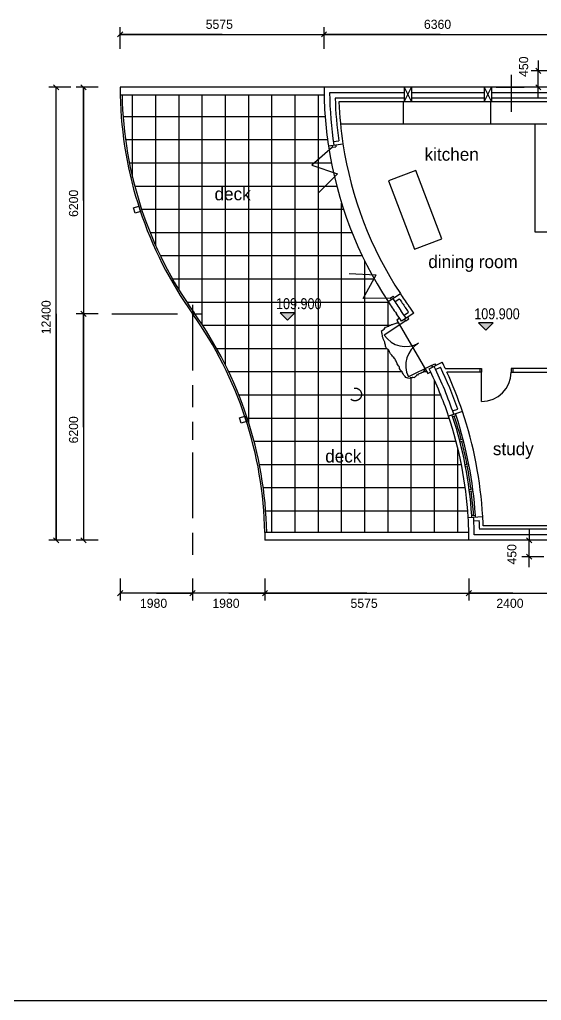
# Model space of a CAD drawing. Header units: millimetres. Extents: x -41320 to 158831, y -39180 to 41963.
# Drawn here: x 127086 to 141352, y -21022 to 5827 of the extents above; entities that cross this region are included whole.
import ezdxf

# ---------------------------------------------------------------- set-up
doc = ezdxf.new("R2010")
doc.units = ezdxf.units.MM
doc.linetypes.add('CENTER', pattern=[16, 9, -2, 3, -2])
doc.linetypes.add('HIDDEN', pattern=[16, 2, -2, 2, -2, 2, -2, 2, -2])
doc.layers.add('NEW_GF_1', color=7, linetype='Continuous', true_color=0xffffff)
doc.styles.add('ARIALN', font='ARIALN.TTF', dxfattribs={"height": 0.2})

# ---------------------------------------------------------------- blocks, each defined once
blk = doc.blocks.new('C089B289')
at = {"layer": 'NEW_GF_1', "color": 3, "linetype": 'Continuous', "ltscale": 200}
for p, q in [((0, 5891), (143, 5938)), ((143, 5938), (189, 5795)), ((47, 5749), (0, 5891)), ((189, 5795), (47, 5749)), ((2900, 143), (3042, 189)), ((2946, 0), (2900, 143)), ((3089, 47), (2946, 0)), ((3042, 189), (3089, 47))]:
    blk.add_line(p, q, dxfattribs=at)
blk = doc.blocks.new('232A2E51')
at = {"layer": 'NEW_GF_1', "color": 1, "linetype": 'Continuous', "ltscale": 200}
blk.add_line((0, 0), (59460, 0), dxfattribs=at)
at = {"layer": 'NEW_GF_1'}
blk.add_attdef('Sfb', (0, 0), '', height=1, dxfattribs=at)
blk = doc.blocks.new('3A3DD4A2')
at = {"layer": 'NEW_GF_1', "color": 4, "linetype": 'Continuous', "ltscale": 200}
for p, q in [((6360, 13300), (7635, 13300)), ((6360, 12850), (6360, 13300)), ((7635, 13300), (7635, 12900)), ((12122, 13300), (8885, 13300)), ((8885, 13300), (8885, 12900)), ((12122, 13300), (12122, 12900)), ((13610, 13300), (13022, 13300)), ((13022, 13300), (13022, 12900)), ((13610, 13300), (13610, 12359)), ((7635, 12900), (6760, 12900)), ((6760, 11924), (6760, 12900)), ((11810, 12900), (8885, 12900)), ((11810, 12500), (11810, 12900)), ((11910, 12500), (11910, 12900)), ((11910, 12900), (12122, 12900)), ((13022, 12900), (13210, 12900)), ((13210, 12359), (13210, 12900)), ((6360, 12850), (0, 12850)), ((6360, 12450), (408, 12450)), ((6360, 11924), (6360, 12450)), ((11810, 12500), (11910, 12500)), ((13610, 12359), (13210, 12359)), ((6360, 11924), (6760, 11924)), ((13610, 11759), (13210, 11759)), ((13210, 11193), (13210, 11759)), ((13610, 11759), (13610, 8028)), ((121, 11244), (517, 11304)), ((11810, 11293), (11910, 11293)), ((11810, 11293), (11810, 10528)), ((11910, 11293), (11910, 11193)), ((11910, 11193), (13210, 11193)), ((11910, 11093), (13210, 11093)), ((11910, 11093), (11910, 10528)), ((13210, 9064), (13210, 11093)), ((11810, 10528), (11910, 10528)), ((6360, 9433), (6360, 8037)), ((6760, 9433), (6360, 9433)), ((6760, 8805), (6760, 9433)), ((11810, 9628), (11910, 9628)), ((11810, 9628), (11810, 8805)), ((11910, 9628), (11910, 9064)), ((11910, 9064), (13210, 9064)), ((11910, 8964), (13210, 8964)), ((11910, 8964), (11910, 8367)), ((13210, 8028), (13210, 8964)), ((6760, 8805), (6860, 8805)), ((6760, 8147), (6760, 8605)), ((6860, 8605), (6760, 8605)), ((6860, 8805), (6860, 8605)), ((11810, 8805), (11710, 8805)), ((11710, 8805), (11710, 8605)), ((11710, 8605), (11810, 8605)), ((11810, 8605), (11810, 8367)), ((11810, 8367), (11910, 8367)), ((13610, 8028), (13210, 8028)), ((11810, 6935), (11810, 7467)), ((11810, 7467), (11910, 7467)), ((11910, 7467), (11910, 6935)), ((13610, 7428), (13210, 7428)), ((13210, 7428), (13210, 6935)), ((13610, 6535), (13610, 7428)), ((1753, 6983), (2087, 7202)), ((11810, 5536), (11810, 6935)), ((13210, 6935), (11910, 6935)), ((2454, 6669), (2122, 6445)), ((13610, 6535), (12210, 6535)), ((12210, 6535), (12210, 5536)), ((12210, 5536), (11810, 5536)), ((2874, 5146), (3233, 5322)), ((3314, 5153), (4260, 5153)), ((4260, 5153), (4260, 5053)), ((6360, 5153), (5164, 5153)), ((5164, 5153), (5164, 5053)), ((6760, 5153), (6360, 5153)), ((6360, 5153), (6360, 3550)), ((6760, 4410), (6760, 5153)), ((4260, 5053), (3360, 5053)), ((5164, 5053), (6360, 5053)), ((12210, 4636), (11810, 4636)), ((11810, 4410), (11810, 4636)), ((12210, 4636), (12210, 2341)), ((6760, 4410), (6860, 4410)), ((6860, 4410), (6860, 4210)), ((11810, 4410), (11710, 4410)), ((11710, 4410), (11710, 4210)), ((6760, 3550), (6760, 4210)), ((6860, 4210), (6760, 4210)), ((11710, 4210), (11810, 4210)), ((11810, 2341), (11810, 4210)), ((3785, 3976), (3405, 3852)), ((6360, 3550), (6760, 3550)), ((12210, 2341), (11810, 2341)), ((12210, 1441), (11810, 1441)), ((11810, 1441), (11810, 400)), ((12210, 0), (12210, 1441)), ((3942, 1076), (4341, 1099)), ((6360, 850), (6360, 1150)), ((6360, 1150), (6760, 1150)), ((6760, 1150), (6760, 400)), ((6360, 850), (4353, 850)), ((8282, 400), (8282, 1000)), ((8282, 1000), (8682, 1000)), ((8682, 1000), (8682, 400)), ((9888, 400), (9888, 1000)), ((9888, 1000), (10288, 1000)), ((10288, 1000), (10288, 400)), ((6360, 450), (3960, 450)), ((6360, 0), (6360, 450)), ((7221, 400), (6760, 400)), ((7221, 0), (7221, 400)), ((7821, 0), (7821, 400)), ((8282, 400), (7821, 400)), ((9888, 400), (8682, 400)), ((10749, 400), (10288, 400)), ((10749, 0), (10749, 400)), ((11349, 0), (11349, 400)), ((11349, 400), (11810, 400)), ((6360, 0), (7221, 0)), ((7821, 0), (10749, 0)), ((12210, 0), (11349, 0))]:
    blk.add_line(p, q, dxfattribs=at)
at = {"layer": 'NEW_GF_1', "color": 2, "linetype": 'Continuous', "ltscale": 200}
for p, q in [((6510, 13150), (7635, 13150)), ((6510, 13150), (6510, 11924)), ((6660, 13000), (7535, 13000)), ((6660, 13000), (6660, 12024)), ((7535, 13150), (7535, 13000)), ((12122, 13150), (8885, 13150)), ((8985, 13150), (8985, 13000)), ((12022, 13000), (8985, 13000)), ((12022, 13150), (12022, 13000)), ((13460, 13150), (13022, 13150)), ((13122, 13150), (13122, 13000)), ((13310, 13000), (13122, 13000)), ((13310, 13000), (13310, 12459)), ((13460, 12359), (13460, 13150)), ((2192, 12700), (151, 12700)), ((4376, 12700), (2392, 12700)), ((6360, 12700), (4576, 12700)), ((6360, 12450), (6360, 12700)), ((2192, 12550), (304, 12550)), ((4376, 12550), (2392, 12550)), ((6360, 12550), (4576, 12550)), ((13310, 12459), (13460, 12459)), ((6510, 12024), (6660, 12024)), ((13310, 11659), (13310, 8128)), ((13310, 11659), (13460, 11659)), ((13460, 8028), (13460, 11759)), ((255, 11365), (403, 11388)), ((6510, 9433), (6510, 8080)), ((6510, 9333), (6660, 9333)), ((6660, 9333), (6660, 8225)), ((6510, 8184), (6660, 8225)), ((13310, 8128), (13460, 8128)), ((13310, 7328), (13460, 7328)), ((13310, 6835), (13310, 7328)), ((13460, 6685), (13460, 7428)), ((1933, 6982), (2059, 7064)), ((13310, 6835), (11910, 6835)), ((11910, 6835), (11910, 5636)), ((2190, 6612), (2314, 6697)), ((13460, 6685), (12060, 6685)), ((12060, 6685), (12060, 5536)), ((11910, 5636), (12060, 5636)), ((3052, 5122), (3187, 5188)), ((6510, 5153), (6510, 3550)), ((6510, 5053), (6660, 5053)), ((6660, 5053), (6660, 3650)), ((12060, 4636), (12060, 2341)), ((11910, 4536), (12060, 4536)), ((11910, 4536), (11910, 2441)), ((3515, 3993), (3657, 4042)), ((6510, 3650), (6660, 3650)), ((11910, 2441), (12060, 2441)), ((12060, 150), (12060, 1441)), ((6510, 150), (6510, 1150)), ((11910, 1341), (12060, 1341)), ((11910, 300), (11910, 1341)), ((4097, 985), (4247, 992)), ((6359, 850), (6359, 600)), ((6510, 1050), (6660, 1050)), ((6660, 300), (6660, 1050)), ((6359, 600), (4109, 600)), ((6359, 750), (4256, 750)), ((6660, 300), (7121, 300)), ((7121, 300), (7121, 150)), ((7921, 300), (7921, 150)), ((7921, 300), (10649, 300)), ((10649, 300), (10649, 150)), ((11449, 300), (11449, 150)), ((11910, 300), (11449, 300)), ((6510, 150), (7221, 150)), ((7821, 150), (10749, 150)), ((12060, 150), (11349, 150))]:
    blk.add_line(p, q, dxfattribs=at)
at = {"layer": 'NEW_GF_1', "color": 4, "linetype": 'Continuous', "ltscale": 200}
for centre, radius, start, end in [((10696, 12850), 10696, 179.9982, 188.6358), ((10696, 12850), 10696, 179.9982, 188.6358), ((10696, 12850), 10296, 182.2246, 188.6358), ((10696, 12850), 10296, 182.2246, 188.6358), ((9601, -2902), 11409, 104.4192, 106.5036), ((9601, -2902), 11409, 104.4192, 106.5036), ((10696, 12850), 10696, 213.2644, 215.4241), ((10696, 12850), 10696, 213.2644, 215.4241), ((10696, 12850), 10296, 213.2644, 215.4241), ((10696, 12850), 10296, 213.2644, 215.4241), ((-6736, 450), 11096, 34.087, 35.4241), ((-6736, 450), 11096, 34.087, 35.4241), ((-6736, 450), 10696, 34.087, 35.4241), ((-6736, 450), 10696, 34.087, 35.4241), ((-6736, 450), 10696, 18.5443, 26.0425), ((-6736, 450), 10696, 18.5443, 26.0425), ((-6736, 450), 11096, 25.0749, 26.0425), ((-6736, 450), 11096, 25.0749, 26.0425), ((-6736, 450), 11096, 18.5274, 24.5062), ((-6736, 450), 11096, 18.5274, 24.5062), ((-6736, 450), 10696, 359.9982, 3.3536), ((-6736, 450), 10696, 359.9982, 3.3536), ((-6736, 450), 11096, 2.0641, 3.3536), ((-6736, 450), 11096, 2.0641, 3.3536)]:
    blk.add_arc(centre, radius, start, end, dxfattribs=at)
at = {"layer": 'NEW_GF_1', "color": 2, "linetype": 'Continuous', "ltscale": 200}
for centre, radius, start, end in [((10696, 12850), 10546, 180.8131, 188.6358), ((10696, 12850), 10546, 180.8131, 188.6358), ((10696, 12850), 10396, 181.6517, 188.0847), ((10696, 12850), 10396, 181.6517, 188.0847), ((10696, 12850), 10546, 213.2644, 215.4241), ((10696, 12850), 10546, 213.2644, 215.4241), ((10696, 12850), 10396, 213.8155, 215.4241), ((10696, 12850), 10396, 213.8155, 215.4241), ((-6736, 450), 10846, 34.087, 35.4241), ((-6736, 450), 10846, 34.087, 35.4241), ((-6736, 450), 10996, 34.6153, 35.4241), ((-6736, 450), 10996, 34.6153, 35.4241), ((-6736, 450), 10846, 18.5443, 26.0425), ((-6736, 450), 10846, 18.5443, 26.0425), ((-6736, 450), 10996, 19.0662, 25.5214), ((-6736, 450), 10996, 19.0662, 25.5214), ((-6736, 450), 10846, 0.7906, 3.3536), ((-6736, 450), 10846, 0.7906, 3.3536), ((-6736, 450), 10996, 1.5616, 2.8253), ((-6736, 450), 10996, 1.5616, 2.8253)]:
    blk.add_arc(centre, radius, start, end, dxfattribs=at)
at = {"layer": 'NEW_GF_1'}
blk.add_attdef('Sfb', (0, 0), '', height=1, dxfattribs=at)
blk = doc.blocks.new('B6EE3965')
at = {"layer": 'NEW_GF_1', "color": 2, "linetype": 'Continuous', "ltscale": 200}
for p, q in [((0, 400), (0, 0)), ((0, 400), (200, 0)), ((0, 0), (200, 400)), ((200, 400), (200, 0)), ((2184, 400), (2184, 0)), ((2184, 400), (2384, 0)), ((2184, 0), (2384, 400)), ((2384, 400), (2384, 0))]:
    blk.add_line(p, q, dxfattribs=at)
blk = doc.blocks.new('99CCE427')
at = {"layer": 'NEW_GF_1', "linetype": 'Continuous', "ltscale": 200}
h = blk.add_hatch(dxfattribs=at)
h.set_pattern_fill('net', color=8, scale=200, style=0)
h.set_pattern_definition([(0, (0, 0), (0, 635), []), (90, (0, 0), (-635, 4e-14), [])])
h.paths.add_polyline_path([(0, 11970), (5525, 11970), (5533, 11717), (5551, 11411), (5573, 11145), (5613, 10799), (5641, 10596), (5700, 10246), (5771, 9895), (5837, 9609), (5909, 9336), (5981, 9087), (6089, 8751), (6188, 8471), (6346, 8070), (6453, 7822), (6594, 7520), (6749, 7212), (6874, 6980), (7042, 6689), (7175, 6474), (7275, 6318), (7423, 6098), (7530, 5947), (7589, 5862), (7512, 5811), (7554, 5738), (7470, 5723), (7408, 5703), (7311, 5658), (7206, 5616), (7180, 5588), (7151, 5555), (7130, 5542), (7107, 5525), (7098, 5501), (7108, 5443), (7118, 5383), (7139, 5299), (7176, 5227), (7190, 5163), (7209, 5094), (7222, 5053), (7300, 4958), (7342, 4897), (7370, 4858), (7403, 4812), (7462, 4744), (7517, 4640), (7548, 4582), (7579, 4528), (7603, 4471), (7644, 4409), (7711, 4303), (7750, 4258), (7831, 4225), (7862, 4224), (7901, 4230), (7946, 4240), (8014, 4259), (8083, 4310), (8166, 4353), (8210, 4377), (8233, 4386), (8268, 4412), (8264, 4512), (8357, 4351), (8440, 4391), (8532, 4194), (8633, 3963), (8745, 3690), (8831, 3461), (8927, 3187), (9041, 2829), (9129, 2514), (9203, 2215), (9264, 1936), (9322, 1632), (9375, 1303), (9412, 1017), (9440, 741), (9465, 411), (9475, 190), (9481, 0), (3956, 0), (3931, 548), (3916, 732), (3893, 961), (3865, 1198), (3835, 1405), (3764, 1819), (3724, 2016), (3663, 2286), (3592, 2566), (3509, 2858), (3429, 3116), (3310, 3459), (3188, 3780), (3008, 4202), (2800, 4637), (2639, 4943), (2469, 5242), (2275, 5559), (2088, 5843), (1866, 6161), (1683, 6437), (1497, 6737), (1343, 7004), (1154, 7361), (936, 7815), (754, 8244), (540, 8831), (420, 9217), (337, 9519), (245, 9904), (179, 10230), (108, 10657), (67, 10977), (36, 11286), (12, 11635)])
at = {"layer": 'NEW_GF_1', "color": 2, "linetype": 'HIDDEN', "ltscale": 200}
blk.add_circle((6372, 3778), 175, dxfattribs=at)
blk.add_arc((6372, 3778), 175, 0, 0, dxfattribs=at)
at = {"layer": 'NEW_GF_1'}
blk.add_attdef('Sfb', (0, 0), '', height=1, dxfattribs=at)
blk = doc.blocks.new('95D02AC6')
at = {"layer": 'NEW_GF_1', "color": 2, "linetype": 'Continuous', "ltscale": 200}
for p, q in [((747, 2154), (0, 1868)), ((1462, 286), (747, 2154)), ((0, 1868), (715, 0)), ((715, 0), (1462, 286))]:
    blk.add_line(p, q, dxfattribs=at)
at = {"layer": 'NEW_GF_1'}
blk.add_attdef('Sfb', (0, 0), '', height=1, dxfattribs=at)
blk = doc.blocks.new('D103C622')
at = {"layer": 'NEW_GF_1', "color": 2, "linetype": 'Continuous', "ltscale": 200}
for p, q in [((111, 2760), (206, 2791)), ((300, 2122), (397, 2147)), ((312, 2073), (409, 2098)), ((454, 1449), (552, 1468)), ((464, 1400), (562, 1419)), ((565, 768), (664, 781)), ((571, 719), (671, 731)), ((634, 57), (734, 63))]:
    blk.add_line(p, q, dxfattribs=at)
for radius, start, end in [(10696, 3.3536, 18.5443), (10696, 3.3536, 18.5443), (10796, 18.2746, 18.54), (10796, 18.2746, 18.54), (10846, 14.7437, 18.2737), (10846, 14.7437, 18.2737), (10896, 18.2728, 18.5357), (10896, 18.2728, 18.5357), (11096, 3.3536, 18.5274), (11096, 3.3536, 18.5274), (10846, 11.0811, 14.4784), (10846, 11.0811, 14.4784), (10846, 7.4184, 10.8157), (10846, 7.4184, 10.8157), (10846, 3.623, 7.153), (10846, 3.623, 7.153), (10796, 3.3536, 3.6243), (10796, 3.3536, 3.6243), (10896, 3.3536, 3.6218), (10896, 3.3536, 3.6218)]:
    blk.add_arc((-10141, -626), radius, start, end, dxfattribs=at)
at = {"layer": 'NEW_GF_1', "color": 1, "linetype": 'Continuous', "ltscale": 200}
for radius, start, end in [(10796, 3.6243, 18.2746), (10796, 3.6243, 18.2746), (10896, 3.6218, 18.2728), (10896, 3.6218, 18.2728)]:
    blk.add_arc((-10141, -626), radius, start, end, dxfattribs=at)
blk = doc.blocks.new('826EC699')
at = {"layer": 'NEW_GF_1', "color": 15, "linetype": 'Continuous', "ltscale": 200}
for s, p in [('entrance', (13913, 9246)), ('kitchen', (5853, 8415)), ('kidsroom', (11713, 8308)), ('closet', (15147, 7477)), ('deck', (109, 7331)), ('dining room', (5955, 5476)), ('w.c.', (15313, 5348)), ('living room', (11487, 775)), ('study', (7720, 354)), ('deck', (3136, 153))]:
    blk.add_text(s, height=350, dxfattribs=at).set_placement(p)
blk = doc.blocks.new('A509EFF6')
at = {"layer": 'NEW_GF_1', "color": 2, "linetype": 'Continuous', "ltscale": 200}
for p, q in [((670, 1590), (642, 1631)), ((420, 1602), (343, 1550)), ((343, 1550), (1188, 90)), ((587, 1534), (559, 1576)), ((587, 1534), (670, 1590)), ((1296, 310), (1385, 354)), ((1296, 310), (1318, 265)), ((1385, 354), (1408, 308)), ((1188, 90), (1272, 131))]:
    blk.add_line(p, q, dxfattribs=at)
at = {"layer": 'NEW_GF_1', "color": 4, "linetype": 'Continuous', "ltscale": 200}
for p, q in [((587, 1534), (0, 1140)), ((1296, 310), (660, 0))]:
    blk.add_line(p, q, dxfattribs=at)
at = {"layer": 'NEW_GF_1', "color": 2, "linetype": 'Continuous', "ltscale": 200}
for centre, start, end in [((587, 1534), 213.8216, 300.0627), ((587, 1534), 213.8216, 300.0627), ((1296, 310), 120.0627, 206.0425), ((1296, 310), 120.0627, 206.0425)]:
    blk.add_arc(centre, 707, start, end, dxfattribs=at)
at = {"layer": 'NEW_GF_1'}
blk.add_attdef('Sfb', (0, 0), '', height=1, dxfattribs=at)
blk = doc.blocks.new('772E2ED9')
at = {"layer": 'NEW_GF_1', "linetype": 'Continuous', "ltscale": 200}
blk.add_hatch(color=15, dxfattribs=at).paths.add_polyline_path([(770, 200), (1170, 200), (970, 0)])
at = {"layer": 'NEW_GF_1', "color": 2, "linetype": 'Continuous', "ltscale": 200}
for p, q in [((770, 200), (970, 0)), ((1170, 200), (770, 200)), ((970, 0), (1170, 200))]:
    blk.add_line(p, q, dxfattribs=at)
at = {"layer": 'NEW_GF_1', "color": 15, "linetype": 'Continuous', "ltscale": 200, "style": 'ARIALN'}
blk.add_text('109.900', height=300, rotation=359.9494, dxfattribs=at).set_placement((653, 300))
at = {"layer": 'NEW_GF_1'}
blk.add_attdef('Sfb', (0, 0), '', height=1, dxfattribs=at)
blk = doc.blocks.new('FD285375')
at = {"layer": 'NEW_GF_1', "color": 2, "linetype": 'Continuous', "ltscale": 200}
for p, q in [((0, 904), (50, 904)), ((50, 904), (50, 804)), ((904, 904), (854, 904)), ((854, 904), (854, 804)), ((50, 804), (0, 804)), ((854, 804), (904, 804))]:
    blk.add_line(p, q, dxfattribs=at)
at = {"layer": 'NEW_GF_1', "color": 4, "linetype": 'Continuous', "ltscale": 200}
blk.add_line((50, 0), (50, 804), dxfattribs=at)
at = {"layer": 'NEW_GF_1', "color": 2, "linetype": 'Continuous', "ltscale": 200}
blk.add_arc((50, 804), 804, 270, 0, dxfattribs=at)
blk.add_arc((50, 804), 804, 270, 0, dxfattribs=at)
at = {"layer": 'NEW_GF_1'}
for tag in ['PAT_NAME', 'Group', 'Floor', 'Sfb', 'Part_Number', 'Description', 'Manufacturer', 'Quantity', 'Width', 'Width_FORMULA', 'Height', 'Symbol_Path', 'Opening_height', 'Ht1', 'Return_type', 'TYPE', 'PREFIX', 'IDENTIFIER', 'SOLID_PEN', 'OUTER_LEAF', 'CAVITY', 'INNER_LEAF', 'CAVITY_PEN', 'REVEAL', 'GABLE_ANG', 'GABLE_LEN', 'Arch_group']:
    blk.add_attdef(tag, (0, 0), '', height=1, dxfattribs=at)
blk = doc.blocks.new('E5EAAD12')
at = {"layer": 'NEW_GF_1', "color": 4, "linetype": 'Continuous', "ltscale": 200}
for p, q in [((561, 4226), (0, 3740)), ((0, 3740), (701, 3498)), ((701, 3498), (176, 2974)), ((1019, 772), (1760, 733)), ((1400, 84), (1760, 733)), ((2142, 97), (1400, 84))]:
    blk.add_line(p, q, dxfattribs=at)
at = {"layer": 'NEW_GF_1', "color": 2, "linetype": 'Continuous', "ltscale": 200}
blk.add_line((561, 4226), (660, 4241), dxfattribs=at)
for radius, start, end in [(10296, 188.6358, 213.2644), (10296, 188.6358, 213.2644), (10696, 188.6358, 213.2644), (10696, 188.6358, 213.2644), (10596, 188.6358, 188.9062), (10596, 188.6358, 188.9062), (10496, 188.6358, 188.9087), (10496, 188.6358, 188.9087), (10596, 212.994, 213.2644), (10596, 212.994, 213.2644), (10496, 212.9915, 213.2644), (10496, 212.9915, 213.2644)]:
    blk.add_arc((11029, 5867), radius, start, end, dxfattribs=at)
blk = doc.blocks.new('0B1C1184')
at = {"layer": 'NEW_GF_1', "color": 2, "linetype": 'Continuous', "ltscale": 200}
for p, q in [((2150, 15300), (2150, 15900)), ((7725, 15300), (7725, 15900)), ((7725, 15300), (7725, 15900)), ((14085, 15300), (14085, 15900)), ((14085, 15300), (14085, 15900)), ((21335, 15300), (21335, 15900)), ((4938, 15700), (2150, 15700)), ((2150, 15700), (7725, 15700)), ((4938, 15700), (7725, 15700)), ((10905, 15700), (7725, 15700)), ((7725, 15700), (14085, 15700)), ((10905, 15700), (14085, 15700)), ((17710, 15700), (14085, 15700)), ((14085, 15700), (21335, 15700)), ((17710, 15700), (21335, 15700)), ((13585, 14983), (13585, 14700)), ((13985, 14700), (13385, 14700)), ((13585, 14250), (13585, 14700)), ((21935, 14700), (22535, 14700)), ((22335, 7935), (22335, 14700)), ((22335, 11318), (22335, 14700)), ((22685, 14700), (23285, 14700)), ((23085, 1400), (23085, 14700)), ((23085, 8050), (23085, 14700)), ((800, 14250), (200, 14250)), ((400, 1850), (400, 14250)), ((400, 8050), (400, 14250)), ((1550, 14250), (950, 14250)), ((1150, 11150), (1150, 14250)), ((1150, 14250), (1150, 8050)), ((13985, 14250), (13385, 14250)), ((13585, 13967), (13585, 14250)), ((22335, 11318), (22335, 7935)), ((1150, 11150), (1150, 8050)), ((400, 8050), (400, 1850)), ((1550, 8050), (950, 8050)), ((1550, 8050), (950, 8050)), ((1150, 4950), (1150, 8050)), ((1150, 8050), (1150, 1850)), ((21935, 7935), (22535, 7935)), ((21935, 7935), (22535, 7935)), ((22335, 1400), (22335, 7935)), ((22335, 4668), (22335, 7935)), ((23085, 8050), (23085, 1400)), ((1150, 4950), (1150, 1850)), ((22335, 4668), (22335, 1400)), ((13335, 2133), (13335, 1850)), ((800, 1850), (200, 1850)), ((1550, 1850), (950, 1850)), ((13735, 1850), (13135, 1850)), ((13335, 1400), (13335, 1850)), ((13735, 1400), (13135, 1400)), ((13335, 1117), (13335, 1400)), ((21935, 1400), (22535, 1400)), ((22685, 1400), (23285, 1400)), ((2150, 800), (2150, 200)), ((4130, 800), (4130, 200)), ((4130, 800), (4130, 200)), ((6110, 800), (6110, 200)), ((6110, 800), (6110, 200)), ((11685, 800), (11685, 200)), ((11685, 800), (11685, 200)), ((14085, 800), (14085, 200)), ((14085, 800), (14085, 200)), ((19935, 800), (19935, 200)), ((19935, 800), (19935, 200)), ((21335, 800), (21335, 200)), ((4130, 400), (2150, 400)), ((3140, 400), (2150, 400)), ((3140, 400), (4130, 400)), ((6110, 400), (4130, 400)), ((5120, 400), (4130, 400)), ((5120, 400), (6110, 400)), ((8898, 400), (6110, 400)), ((6110, 400), (11685, 400)), ((8898, 400), (11685, 400)), ((12885, 400), (11685, 400)), ((11685, 400), (14085, 400)), ((12885, 400), (14085, 400)), ((17010, 400), (14085, 400)), ((14085, 400), (19935, 400)), ((17010, 400), (19935, 400)), ((20635, 400), (19935, 400)), ((19935, 400), (21335, 400)), ((20635, 400), (21335, 400))]:
    blk.add_line(p, q, dxfattribs=at)
at = {"layer": 'NEW_GF_1', "color": 4, "linetype": 'Continuous', "ltscale": 200}
for p, q in [((2079, 15629), (2221, 15771)), ((7654, 15629), (7796, 15771)), ((7796, 15771), (7654, 15629)), ((14014, 15629), (14156, 15771)), ((21406, 15771), (21264, 15629)), ((13656, 14629), (13514, 14771)), ((22264, 14771), (22406, 14629)), ((23014, 14771), (23156, 14629)), ((329, 14321), (471, 14179)), ((1079, 14321), (1221, 14179)), ((13514, 14321), (13656, 14179)), ((1221, 7979), (1079, 8121)), ((22264, 8006), (22406, 7864)), ((22406, 7864), (22264, 8006)), ((471, 1779), (329, 1921)), ((1221, 1779), (1079, 1921)), ((13406, 1779), (13264, 1921)), ((13264, 1471), (13406, 1329)), ((22406, 1329), (22264, 1471)), ((23156, 1329), (23014, 1471)), ((2079, 329), (2221, 471)), ((4201, 471), (4059, 329)), ((4059, 329), (4201, 471)), ((6181, 471), (6039, 329)), ((6039, 329), (6181, 471)), ((11756, 471), (11614, 329)), ((14156, 471), (14014, 329)), ((20006, 471), (19864, 329)), ((21406, 471), (21264, 329))]:
    blk.add_line(p, q, dxfattribs=at)
at = {"layer": 'NEW_GF_1', "color": 1, "linetype": 'CENTER', "ltscale": 200}
for p, q in [((4130, 8296), (4130, 4598)), ((1921, 8050), (4403, 8050)), ((4130, 4255), (4130, 1121))]:
    blk.add_line(p, q, dxfattribs=at)
at = {"layer": 'NEW_GF_1', "color": 3, "linetype": 'Continuous', "ltscale": 200}
for s, p in [('5575', (4490, 15850)), ('6360', (10457, 15850)), ('7250', (17262, 15850)), ('1980', (2692, 0)), ('1980', (4672, 0)), ('5575', (8450, 0)), ('2400', (12437, 0)), ('5850', (16562, 0)), ('1400', (20187, 0))]:
    blk.add_text(s, height=250, dxfattribs=at).set_placement(p)
for s, p in [('450', (13307, 14536)), ('6765', (22735, 10870)), ('6200', (1000, 10702)), ('12400', (250, 7490)), ('13300', (23485, 7490)), ('6200', (1000, 4502)), ('6535', (22735, 4220)), ('450', (12985, 1188))]:
    blk.add_text(s, height=250, rotation=90, dxfattribs=at).set_placement(p)
at = {"layer": 'NEW_GF_1'}
blk.add_attdef('Sfb', (0, 0), '', height=1, dxfattribs=at)
blk = doc.blocks.new('1146D2A9')
at = {"layer": 'NEW_GF_1', "color": 2, "linetype": 'Continuous', "ltscale": 200}
for p, q in [((72, 1339), (87, 1369)), ((87, 1369), (109, 1393)), ((109, 1393), (141, 1405)), ((141, 1405), (165, 1416)), ((165, 1416), (198, 1422)), ((198, 1422), (221, 1439)), ((221, 1439), (246, 1450)), ((246, 1450), (270, 1468)), ((270, 1468), (296, 1472)), ((296, 1472), (320, 1483)), ((320, 1483), (346, 1488)), ((346, 1488), (371, 1499)), ((371, 1499), (397, 1503)), ((397, 1503), (422, 1514)), ((422, 1514), (447, 1519)), ((447, 1519), (459, 1516)), ((0, 1293), (24, 1311)), ((5, 1267), (0, 1293)), ((9, 1241), (5, 1267)), ((14, 1216), (9, 1241)), ((14, 1215), (14, 1216)), ((24, 1157), (14, 1215)), ((24, 1311), (47, 1328)), ((29, 1131), (24, 1157)), ((41, 1100), (29, 1131)), ((45, 1074), (41, 1100)), ((64, 1044), (45, 1074)), ((47, 1328), (72, 1339)), ((75, 1019), (64, 1044)), ((87, 988), (75, 1019)), ((92, 962), (87, 988)), ((96, 936), (92, 962)), ((108, 905), (96, 936)), ((113, 879), (108, 905)), ((118, 853), (113, 879)), ((129, 829), (118, 853)), ((146, 805), (129, 829)), ((169, 789), (146, 805)), ((192, 773), (169, 789)), ((209, 749), (192, 773)), ((214, 724), (209, 749)), ((231, 700), (214, 724)), ((250, 670), (231, 700)), ((261, 645), (250, 670)), ((284, 629), (261, 645)), ((301, 606), (284, 629)), ((313, 581), (301, 606)), ((335, 565), (313, 581)), ((353, 541), (335, 565)), ((370, 518), (353, 541)), ((381, 493), (370, 518)), ((399, 469), (381, 493)), ((410, 444), (399, 469)), ((421, 420), (410, 444)), ((432, 395), (421, 420)), ((443, 370), (432, 395)), ((468, 341), (443, 370)), ((479, 316), (468, 341)), ((490, 292), (479, 316)), ((495, 266), (490, 292)), ((1169, 289), (1173, 279)), ((1173, 279), (1178, 253)), ((512, 242), (495, 266)), ((523, 217), (512, 242)), ((541, 194), (523, 217)), ((565, 171), (541, 194)), ((576, 147), (565, 171)), ((593, 123), (576, 147)), ((613, 86), (593, 123)), ((624, 62), (613, 86)), ((647, 46), (624, 62)), ((665, 22), (647, 46)), ((693, 14), (665, 22)), ((709, 6), (693, 14)), ((709, 6), (759, 0)), ((759, 0), (801, 6)), ((801, 6), (781, 7)), ((840, 13), (801, 6)), ((865, 24), (840, 13)), ((865, 24), (906, 18)), ((922, 41), (906, 18)), ((945, 58), (922, 41)), ((961, 81), (945, 58)), ((987, 86), (961, 81)), ((1003, 109), (987, 86)), ((1034, 121), (1003, 109)), ((1060, 125), (1034, 121)), ((1085, 136), (1060, 125)), ((1109, 154), (1085, 136)), ((1135, 158), (1109, 154)), ((1151, 181), (1135, 158)), ((1174, 199), (1151, 181)), ((1175, 211), (1174, 199)), ((1175, 211), (1178, 249)), ((1178, 253), (1178, 249))]:
    blk.add_line(p, q, dxfattribs=at)
blk = doc.blocks.new('178B0288')
at = {"layer": 'NEW_GF_1', "color": 2, "linetype": 'Continuous', "ltscale": 200}
for p, q in [((1711, 3558), (1711, 2958)), ((4111, 2958), (4111, 3558)), ((0, 2958), (5911, 2958)), ((5311, 2958), (5311, 0)), ((5311, 0), (5911, 0))]:
    blk.add_line(p, q, dxfattribs=at)
at = {"layer": 'NEW_GF_1'}
blk.add_attdef('Sfb', (0, 0), '', height=1, dxfattribs=at)
blk = doc.blocks.new('B264BD6E')
at = {"layer": 'NEW_GF_1', "color": 9, "linetype": 'Continuous', "ltscale": 200}
for p, q in [((414, 1005), (414, 0)), ((0, 667), (763, 667))]:
    blk.add_line(p, q, dxfattribs=at)
blk = doc.blocks.new('3E658D48')
at = {"layer": 'NEW_GF_1', "color": 3, "linetype": 'Continuous', "ltscale": 200}
for p, q in [((5575, 12400), (0, 12400)), ((0, 12400), (0, 12185)), ((5577, 12185), (0, 12185)), ((9533, 215), (3960, 215)), ((3960, 215), (3960, 0)), ((9535, 0), (3960, 0))]:
    blk.add_line(p, q, dxfattribs=at)
at = {"layer": 'NEW_GF_1', "color": 2, "linetype": 'Continuous', "ltscale": 200}
blk.add_line((3958, 215), (3960, 215), dxfattribs=at)
for centre, radius, start, end in [((10696, 12400), 10696, 181.1499, 215.4241), ((10696, 12400), 10696, 181.1499, 215.4241), ((10696, 12400), 10646, 181.1553, 215.4241), ((10696, 12400), 10646, 181.1553, 215.4241), ((-6736, 0), 10696, 1.1499, 35.4241), ((-6736, 0), 10696, 1.1499, 35.4241), ((-6736, 0), 10746, 1.1446, 35.4241), ((-6736, 0), 10746, 1.1446, 35.4241)]:
    blk.add_arc(centre, radius, start, end, dxfattribs=at)
blk = doc.blocks.new('47ACA24A')
at = {"layer": 'NEW_GF_1', "linetype": 'Continuous', "ltscale": 200}
blk.add_hatch(color=15, dxfattribs=at).paths.add_polyline_path([(770, 200), (1170, 200), (970, 0)])
at = {"layer": 'NEW_GF_1', "color": 2, "linetype": 'Continuous', "ltscale": 200}
for p, q in [((770, 200), (970, 0)), ((1170, 200), (770, 200)), ((970, 0), (1170, 200))]:
    blk.add_line(p, q, dxfattribs=at)
at = {"layer": 'NEW_GF_1', "color": 15, "linetype": 'Continuous', "ltscale": 200, "style": 'ARIALN'}
blk.add_text('109.900', height=300, rotation=359.9494, dxfattribs=at).set_placement((653, 300))
at = {"layer": 'NEW_GF_1'}
blk.add_attdef('Sfb', (0, 0), '', height=1, dxfattribs=at)
blk = doc.blocks.new('D50602D6')
at = {"layer": 'NEW_GF_1', "color": 2, "linetype": 'Continuous', "ltscale": 200}
blk.add_line((0, 0), (84, 55), dxfattribs=at)

msp = doc.modelspace()

# ---------------------------------------------------------------- block references
at = {"layer": 'NEW_GF_1'}
for name, p in [('232A2E51', (99371, -21022)), ('0B1C1184', (127684, -10277)), ('3A3DD4A2', (135409, -8877)), ('B264BD6E', (140116, 3306)), ('3E658D48', (129834, -8427)), ('B6EE3965', (137601, 3573)), ('99CCE427', (129886, -8212)), ('178B0288', (135858, 15)), ('826EC699', (132306, -6451)), ('E5EAAD12', (135076, -1894)), ('95D02AC6', (137172, -459)), ('C089B289', (130199, -5219)), ('47ACA24A', (133444, -2399)), ('D50602D6', (137218, -1798)), ('772E2ED9', (138864, -2676)), ('A509EFF6', (137055, -3951)), ('1146D2A9', (136981, -3990)), ('FD285375', (139669, -4628)), ('D103C622', (138814, -7801))]:
    msp.add_blockref(name, p, dxfattribs=at)

doc.saveas('drawing.dxf')
